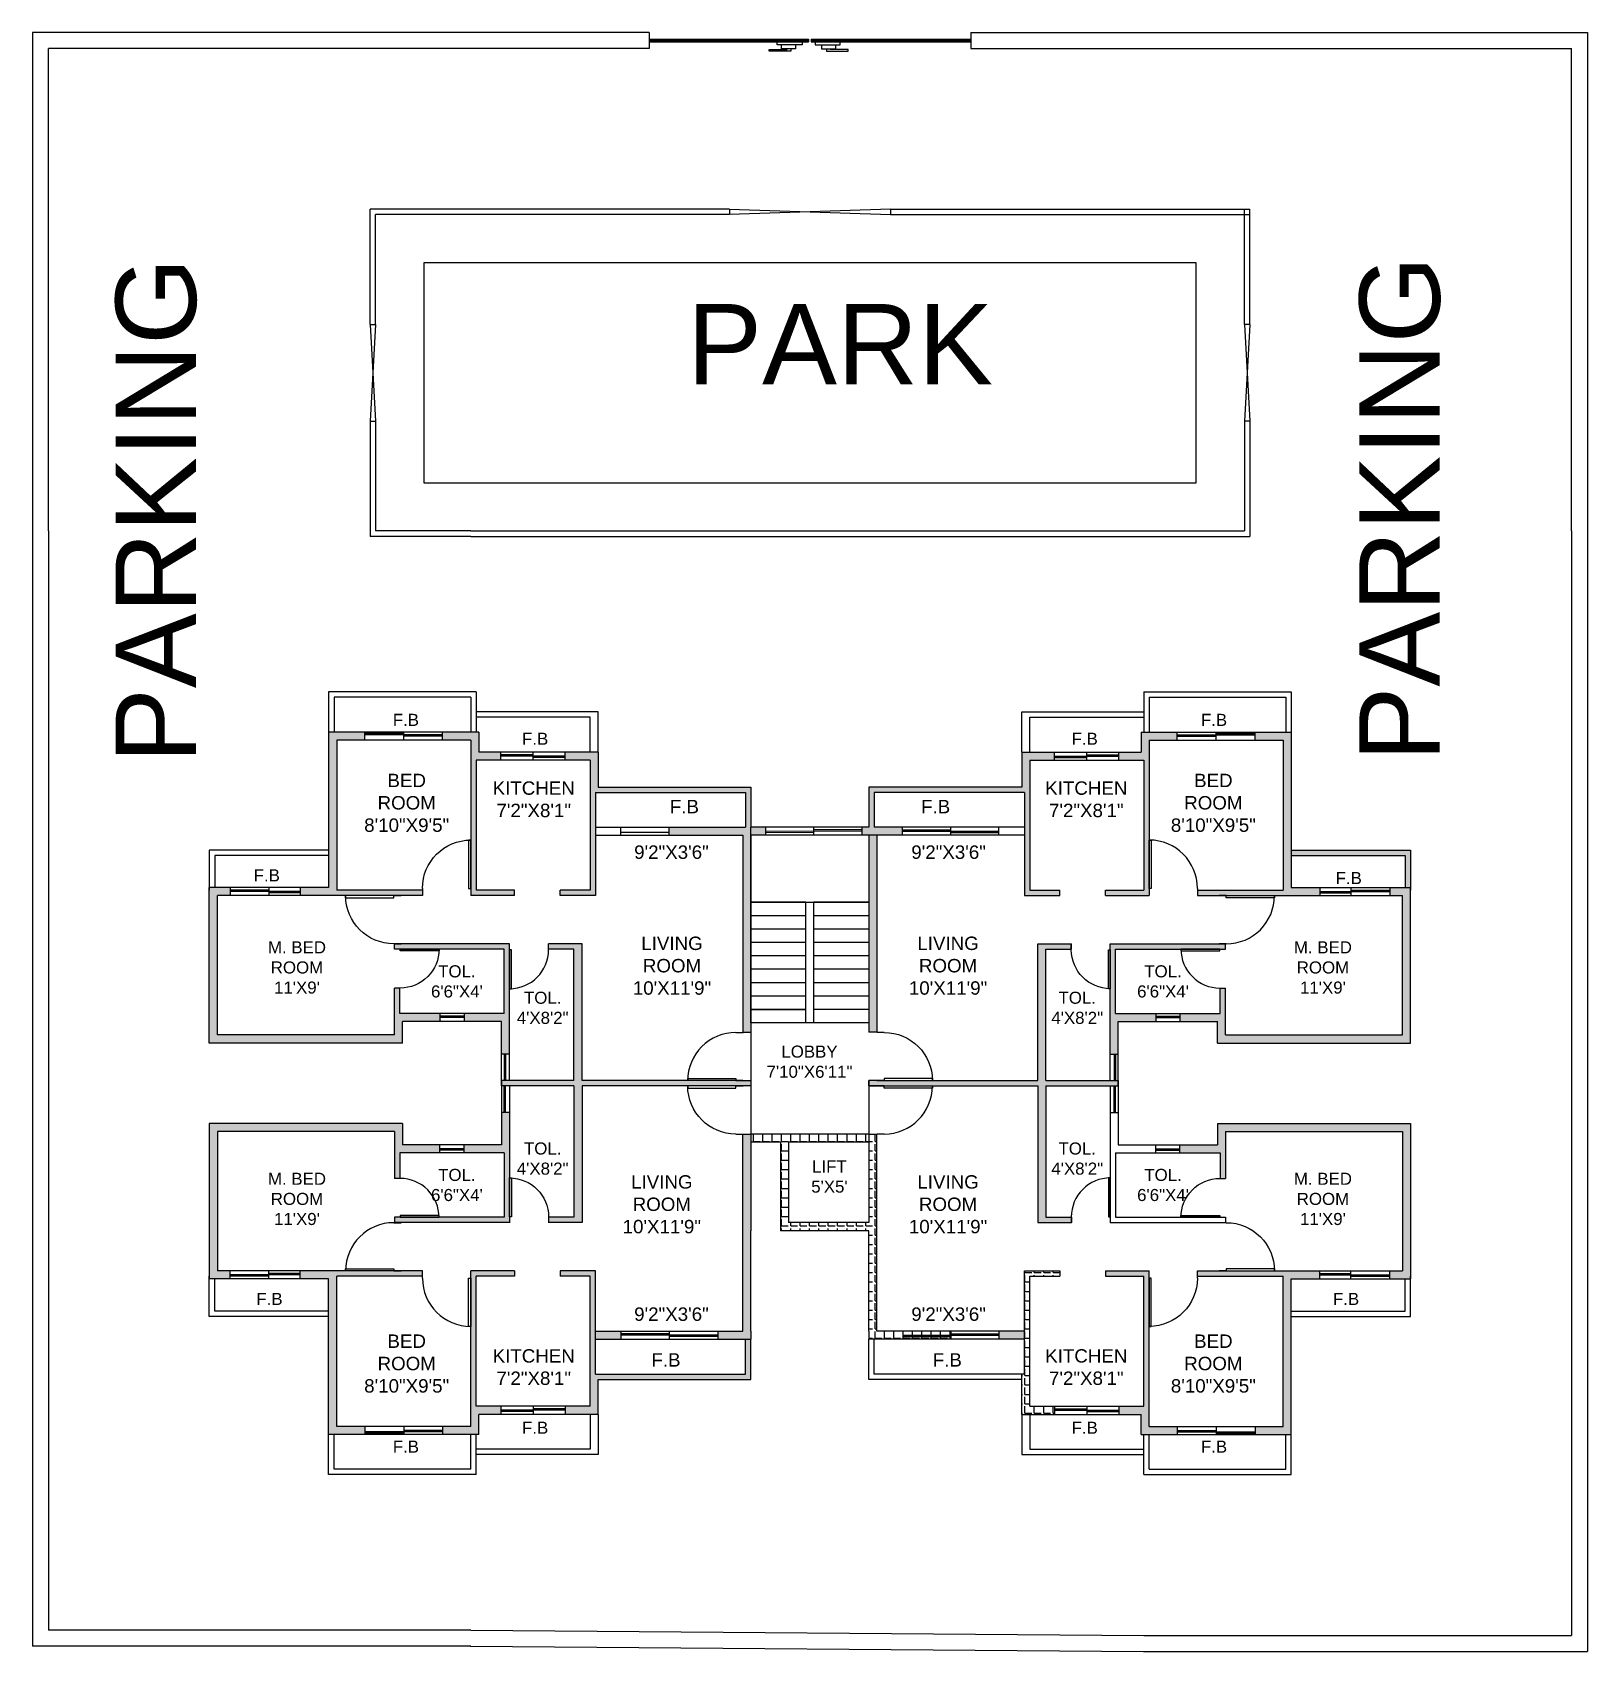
# Model space of a CAD drawing. Header units: feet. Extents: x 13020 to 14180, y 3482 to 4690.
import ezdxf

# ---------------------------------------------------------------- set-up
doc = ezdxf.new("R2010")
doc.units = ezdxf.units.FT
doc.styles.get("Standard").update_dxf_attribs({"font": 'arial.ttf'})
pattern_1 = [(0, (0, 0), (0, 6.985), [5.08, -1.905]), (90, (0, 0), (-6.985, 4e-16), [5.08, -1.905])]

# ---------------------------------------------------------------- blocks, each defined once
blk = doc.blocks.new('*U3')
for p, q in [((0, 0), (0, -6)), ((40, 0), (40, -6))]:
    blk.add_line(p, q)
blk.add_lwpolyline([(0, 0), (0, 40), (1.75, 40), (1.75, 0)], close=True)
blk.add_arc((0, 0), 40, 0, 90)
blk = doc.blocks.new('*U4')
for p, q in [((0, 0), (0, 6)), ((40, 0), (40, 6))]:
    blk.add_line(p, q)
blk.add_lwpolyline([(0, 0), (0, -40), (1.75, -40), (1.75, 0)], close=True)
blk.add_arc((0, 0), 40, 270, 0)
blk = doc.blocks.new('*U5')
for p, q in [((0, 0), (0, -6)), ((40, 0), (40, -6))]:
    blk.add_line(p, q)
blk.add_lwpolyline([(0, 0), (0, 40), (1.75, 40), (1.75, 0)], close=True)
blk.add_arc((0, 0), 40, 0, 90)

msp = doc.modelspace()

# ---------------------------------------------------------------- hatches: boundary and pattern name
h = msp.add_hatch()
h.set_pattern_fill('BRICK', color=256)
h.paths.add_polyline_path([(13167.6, 4052.2), (13152.1, 4052.2), (13152.1, 4050.2), (13152.1, 3936.2), (13296.1, 3936.2), (13296.1, 3952.2), (13324.1, 3952.2), (13324.1, 3958.2), (13294.1, 3958.2), (13294.1, 3977.2), (13290.1, 3977.2), (13290.1, 3942.2), (13158.1, 3942.2), (13158.1, 4046.2), (13167.6, 4046.2)])
h.paths.add_polyline_path([(13311.1, 4050.2), (13294.1, 4050.2), (13247.1, 4050.2), (13247.1, 4162.2), (13268.1, 4162.2), (13268.1, 4168.2), (13241.1, 4168.2), (13241.1, 4052.2), (13219.8, 4052.2), (13219.8, 4046.2), (13294.1, 4046.2), (13311.1, 4046.2)])
h.paths.add_polyline_path([(13351.1, 4147.2), (13369.6, 4147.2), (13369.6, 4153.2), (13353.1, 4153.2), (13353.1, 4168.2), (13326.1, 4168.2), (13326.1, 4162.2), (13347.1, 4162.2), (13347.1, 4050.2), (13347.1, 4046.2), (13379.8, 4046.2), (13379.8, 4050.2), (13372.1, 4050.2), (13351.1, 4050.2)])
h.paths.add_polyline_path([(13442.1, 4153.2), (13417.6, 4153.2), (13417.6, 4147.2), (13436.1, 4147.2), (13436.1, 4050.2), (13413.8, 4050.2), (13413.8, 4046.2), (13440.1, 4046.2), (13440.1, 4091.2), (13440.1, 4123.2), (13552.1, 4123.2), (13552.1, 4097.2), (13495.1, 4097.2), (13495.1, 4091.2), (13550.1, 4091.2), (13550.1, 3944.2), (13556.1, 3944.2), (13556.1, 4091.2), (13556.1, 4097.2), (13556.1, 4127.2), (13442.1, 4127.2)])
h.paths.add_polyline_path([(13556.1, 3908.2), (13550.1, 3908.2), (13430.1, 3908.2), (13430.1, 4010.2), (13405.1, 4010.2), (13405.1, 4006.2), (13424.1, 4006.2), (13424.1, 3908.2), (13370.1, 3908.2), (13370.1, 3904.2), (13424.1, 3904.2), (13424.1, 3806.2), (13405.1, 3806.2), (13405.1, 3802.2), (13430.1, 3802.2), (13430.1, 3904.2), (13556.1, 3904.2)])
h.paths.add_polyline_path([(13376.1, 4006.2), (13376.1, 4010.2), (13372.1, 4010.2), (13290.1, 4010.2), (13290.1, 4006.2), (13294.1, 4006.2), (13372.1, 4006.2), (13372.1, 3958.2), (13342.1, 3958.2), (13342.1, 3952.2), (13370.1, 3952.2), (13370.1, 3927.9), (13376.1, 3927.9)])
h.paths.add_polyline_path([(13376.1, 3884.5), (13370.1, 3884.5), (13370.1, 3860.2), (13342.1, 3860.2), (13342.1, 3854.2), (13372.1, 3854.2), (13372.1, 3806.2), (13294.1, 3806.2), (13290.1, 3806.2), (13290.1, 3802.2), (13372.1, 3802.2), (13376.1, 3802.2), (13376.1, 3806.5), (13376.1, 3835.6)])
h.paths.add_polyline_path([(13324.1, 3860.2), (13296.1, 3860.2), (13296.1, 3876.2), (13152.1, 3876.2), (13152.1, 3760.2), (13167.6, 3760.2), (13167.6, 3766.2), (13158.1, 3766.2), (13158.1, 3870.2), (13290.1, 3870.2), (13290.1, 3835.2), (13294.1, 3835.2), (13294.1, 3854.2), (13324.1, 3854.2)])
h.paths.add_polyline_path([(13311.1, 3766.2), (13294.1, 3766.2), (13219.8, 3766.2), (13219.8, 3760.2), (13241.1, 3760.2), (13241.1, 3650.2), (13241.1, 3644.2), (13268.1, 3644.2), (13268.1, 3650.2), (13247.1, 3650.2), (13247.1, 3762.2), (13294.1, 3762.2), (13311.1, 3762.2)])
h.paths.add_polyline_path([(13315.3, 3965), (13358.4, 3965), (13358.4, 3998.6), (13315.3, 3998.6)], flags=25)
h.paths.add_polyline_path([(13379.4, 3945.4), (13422.6, 3945.4), (13422.6, 3979), (13379.4, 3979)], flags=25)
h.paths.add_polyline_path([(13193.5, 3968), (13241.3, 3968), (13241.3, 4016.7), (13193.5, 4016.7)], flags=25)
h.paths.add_polyline_path([(13265.1, 4088), (13333.5, 4088), (13333.5, 4142.2), (13265.1, 4142.2)], flags=9)
h.paths.add_polyline_path([(13360.9, 4099), (13427.3, 4099), (13427.3, 4136.4), (13360.9, 4136.4)], flags=9)
h.paths.add_polyline_path([(13466.5, 4068.1), (13527.1, 4068.1), (13527.1, 4088.7), (13466.5, 4088.7)], flags=25)
h.paths.add_polyline_path([(13465, 3966.5), (13528.5, 3966.5), (13528.5, 4020.6), (13465, 4020.6)], flags=25)
h.paths.add_polyline_path([(13670.9, 3788.4), (13734.4, 3788.4), (13734.4, 3842.6), (13670.9, 3842.6)], flags=9)
h.paths.add_polyline_path([(13842, 3813.5), (13885.1, 3813.5), (13885.1, 3847), (13842, 3847)], flags=9)
h.paths.add_polyline_path([(13778.1, 3833.1), (13821.3, 3833.1), (13821.3, 3866.7), (13778.1, 3866.7)], flags=9)
h.paths.add_polyline_path([(13958.7, 3795.5), (14006.5, 3795.5), (14006.5, 3844.2), (13958.7, 3844.2)], flags=9)
h.paths.add_polyline_path([(13866.8, 3670), (13935.3, 3670), (13935.3, 3724.2), (13866.8, 3724.2)], flags=9)
h.paths.add_polyline_path([(13773.1, 3675.7), (13839.5, 3675.7), (13839.5, 3713), (13773.1, 3713)], flags=9)
h.paths.add_polyline_path([(13673.2, 3723.5), (13733.9, 3723.5), (13733.9, 3744.1), (13673.2, 3744.1)], flags=9)
h = msp.add_hatch()
h.set_pattern_fill('BRICK', color=256)
h.paths.add_polyline_path([(13440.1, 3766.2), (13413.8, 3766.2), (13413.8, 3762.2), (13436.1, 3762.2), (13436.1, 3665.2), (13417.6, 3665.2), (13417.6, 3659.2), (13442.1, 3659.2), (13442.1, 3685.2), (13556.1, 3685.2), (13556.1, 3715.2), (13552.1, 3715.2), (13552.1, 3689.2), (13440.1, 3689.2), (13440.1, 3762.2)])
h.paths.add_polyline_path([(13556.1, 3721.2), (13556.1, 3796.2), (13556.1, 3862.2), (13556.1, 3868.2), (13550.1, 3868.2), (13550.1, 3721.2), (13531.4, 3721.2), (13531.4, 3715.2), (13552.1, 3715.2), (13556.1, 3715.2)])
h.paths.add_polyline_path([(13459.1, 3721.2), (13440.1, 3721.2), (13440.1, 3715.2), (13459.1, 3715.2)], flags=17)
h.paths.add_polyline_path([(13379.8, 3766.2), (13347.1, 3766.2), (13347.1, 3762.2), (13347.1, 3650.2), (13326.1, 3650.2), (13326.1, 3644.2), (13353.1, 3644.2), (13353.1, 3659.2), (13369.6, 3659.2), (13369.6, 3665.2), (13351.1, 3665.2), (13351.1, 3762.2), (13372.1, 3762.2), (13379.8, 3762.2)])
h.paths.add_polyline_path([(13567.1, 4097.2), (13556.1, 4097.2), (13556.1, 4091.2), (13567.1, 4091.2)])
h.paths.add_polyline_path([(13669.1, 4097.2), (13648.1, 4097.2), (13648.1, 4123.2), (13760.1, 4123.2), (13760.1, 4050.2), (13760.1, 4046.2), (13786.5, 4046.2), (13786.5, 4050.2), (13764.1, 4050.2), (13764.1, 4147.2), (13782.6, 4147.2), (13782.6, 4153.2), (13758.1, 4153.2), (13758.1, 4127.2), (13644.1, 4127.2), (13644.1, 4097.2), (13639.1, 4097.2), (13639.1, 4091.2), (13650.1, 4091.2), (13669.1, 4091.2)])
h.paths.add_polyline_path([(13830.1, 3908.2), (13776.1, 3908.2), (13776.1, 4006.2), (13795.1, 4006.2), (13795.1, 4010.2), (13770.1, 4010.2), (13770.1, 3908.2), (13650.1, 3908.2), (13644.1, 3908.2), (13644.1, 3904.2), (13770.1, 3904.2), (13770.1, 3802.2), (13795.1, 3802.2), (13795.1, 3806.2), (13776.1, 3806.2), (13776.1, 3904.2), (13830.1, 3904.2)])
h.paths.add_polyline_path([(13830.1, 3952.2), (13858.1, 3952.2), (13858.1, 3958.2), (13828.1, 3958.2), (13828.1, 4006.2), (13906.1, 4006.2), (13910.1, 4006.2), (13910.1, 4010.2), (13828.1, 4010.2), (13824.1, 4010.2), (13824.1, 4005.8), (13824.1, 3976.8), (13824.1, 3927.9), (13830.1, 3927.9)])
h.paths.add_polyline_path([(13910.1, 3977.2), (13906.1, 3977.2), (13906.1, 3958.2), (13876.1, 3958.2), (13876.1, 3952.2), (13904.1, 3952.2), (13904.1, 3936.2), (14048.1, 3936.2), (14048.1, 4052.2), (14032.6, 4052.2), (14032.6, 4046.2), (14042.1, 4046.2), (14042.1, 3942.2), (13910.1, 3942.2)])
h.paths.add_polyline_path([(13853.1, 4050.2), (13853.1, 4162.2), (13874.1, 4162.2), (13874.1, 4168.2), (13847.1, 4168.2), (13847.1, 4153.2), (13830.6, 4153.2), (13830.6, 4147.2), (13849.1, 4147.2), (13849.1, 4050.2), (13828.1, 4050.2), (13820.5, 4050.2), (13820.5, 4046.2), (13853.1, 4046.2)])
h = msp.add_hatch()
h.set_pattern_fill('ANGLE', color=256)
h.set_pattern_definition(pattern_1)
h.paths.add_polyline_path([(14048.1, 4080.2), (13959.1, 4080.2), (13959.1, 4076.2), (14044.1, 4076.2), (14044.1, 4052.2), (14048.1, 4052.2)])
h.paths.add_polyline_path([(13959.1, 4162.2), (13959.1, 4168.2), (13932.1, 4168.2), (13932.1, 4162.2), (13953.1, 4162.2), (13953.1, 4050.2), (13906.1, 4050.2), (13889.1, 4050.2), (13889.1, 4046.2), (13906.1, 4046.2), (13980.5, 4046.2), (13980.5, 4052.2), (13959.1, 4052.2)])
h.paths.add_polyline_path([(13650.1, 4091.2), (13644.1, 4091.2), (13644.1, 3944.2), (13650.1, 3944.2)])
h.paths.add_polyline_path([(14048.1, 3876.2), (13904.1, 3876.2), (13904.1, 3860.2), (13876.1, 3860.2), (13876.1, 3854.2), (13906.1, 3854.2), (13906.1, 3835.2), (13910.1, 3835.2), (13910.1, 3870.2), (14042.1, 3870.2), (14042.1, 3766.2), (14032.6, 3766.2), (14032.6, 3760.2), (14048.1, 3760.2), (14048.1, 3762.2)])
h.paths.add_polyline_path([(13980.5, 3766.2), (13906.1, 3766.2), (13889.1, 3766.2), (13889.1, 3762.2), (13906.1, 3762.2), (13953.1, 3762.2), (13953.1, 3650.2), (13932.1, 3650.2), (13932.1, 3644.2), (13959.1, 3644.2), (13959.1, 3760.2), (13980.5, 3760.2)])
h.paths.add_polyline_path([(13853.1, 3762.2), (13853.1, 3766.2), (13820.5, 3766.2), (13820.5, 3762.2), (13828.1, 3762.2), (13849.1, 3762.2), (13849.1, 3665.2), (13830.6, 3665.2), (13830.6, 3659.2), (13847.1, 3659.2), (13847.1, 3644.2), (13874.1, 3644.2), (13874.1, 3650.2), (13853.1, 3650.2)])
h.paths.add_polyline_path([(13760.1, 3721.2), (13741.1, 3721.2), (13741.1, 3715.2), (13760.1, 3715.2)])
h.paths.add_polyline_path([(13670.9, 3788.4), (13734.4, 3788.4), (13734.4, 3842.6), (13670.9, 3842.6)], flags=9)
h.paths.add_polyline_path([(13842, 3813.5), (13885.1, 3813.5), (13885.1, 3847), (13842, 3847)], flags=9)
h.paths.add_polyline_path([(13778.1, 3833.1), (13821.3, 3833.1), (13821.3, 3866.7), (13778.1, 3866.7)], flags=9)
h.paths.add_polyline_path([(13958.7, 3795.5), (14006.5, 3795.5), (14006.5, 3844.2), (13958.7, 3844.2)], flags=25)
h.paths.add_polyline_path([(13866.8, 3670), (13935.3, 3670), (13935.3, 3724.2), (13866.8, 3724.2)], flags=9)
h.paths.add_polyline_path([(13773.1, 3675.7), (13839.5, 3675.7), (13839.5, 3713), (13773.1, 3713)], flags=9)
h.paths.add_polyline_path([(13673.2, 3723.5), (13733.9, 3723.5), (13733.9, 3744.1), (13673.2, 3744.1)], flags=9)
h = msp.add_hatch()
h.set_pattern_fill('ANGLE', color=256)
h.set_pattern_definition(pattern_1)
h.paths.add_polyline_path([(13644.1, 3868.2), (13556.1, 3868.2), (13556.1, 3862.2), (13578.1, 3862.2), (13578.1, 3796.2), (13644.1, 3796.2), (13644.1, 3721.2), (13644.1, 3715.2), (13648.1, 3715.2), (13705.1, 3715.2), (13705.1, 3721.2), (13650.1, 3721.2), (13650.1, 3868.2), (13644.1, 3868.2), (13644.1, 3862.2), (13644.1, 3802.2), (13584.1, 3802.2), (13584.1, 3862.2), (13644.1, 3862.2)])
h.paths.add_polyline_path([(13786.5, 3766.2), (13760.1, 3766.2), (13760.1, 3721.2), (13760.1, 3689.2), (13758.1, 3689.2), (13758.1, 3685.2), (13758.1, 3659.2), (13782.6, 3659.2), (13782.6, 3665.2), (13764.1, 3665.2), (13764.1, 3762.2), (13786.5, 3762.2)])

# ---------------------------------------------------------------- linework, layer by layer
for p, q in [((13020.1, 4690.2), (13020.1, 3486.2)), ((13480.1, 4690.2), (13020.1, 4690.2)), ((13480.1, 4690.2), (13480.1, 4678.2)), ((13720.1, 4690.2), (14180.1, 4690.2)), ((13720.1, 4690.2), (13720.1, 4678.2)), ((14180.1, 4690.2), (14180.1, 3482.2)), ((13032.1, 4318.2), (13032.1, 4678.2)), ((13480.1, 4678.2), (13032.1, 4678.2)), ((13480.1, 4685.2), (13599.1, 4685.2)), ((13480.1, 4684.2), (13599.1, 4684.2)), ((13480.1, 4683.2), (13599.1, 4683.2)), ((13569.7, 4676.2), (13569.7, 4677.4)), ((13569.7, 4677.4), (13583.1, 4677.4)), ((13585.9, 4676.2), (13569.7, 4676.2)), ((13575.7, 4681), (13575.7, 4683.2)), ((13594.4, 4681), (13575.7, 4681)), ((13578.9, 4678), (13578.9, 4681)), ((13589.4, 4678), (13578.9, 4678)), ((13583.1, 4677.4), (13583.1, 4678)), ((13585.9, 4678), (13585.9, 4676.2)), ((13589.4, 4681), (13589.4, 4678)), ((13594.4, 4683.2), (13594.4, 4681)), ((13599.1, 4685.2), (13599.1, 4683.2)), ((13601.1, 4685.2), (13601.1, 4683.2)), ((13601.1, 4685.2), (13720.1, 4685.2)), ((13601.1, 4684.2), (13720.1, 4684.2)), ((13601.1, 4683.2), (13720.1, 4683.2)), ((13603.9, 4683.2), (13603.9, 4681)), ((13603.9, 4681), (13622.6, 4681)), ((13608.8, 4681), (13608.8, 4678)), ((13608.8, 4678), (13619.4, 4678)), ((13612.4, 4678), (13612.4, 4676.2)), ((13612.4, 4676.2), (13628.6, 4676.2)), ((13615.2, 4677.4), (13615.2, 4678)), ((13628.6, 4677.4), (13615.2, 4677.4)), ((13619.4, 4678), (13619.4, 4681)), ((13622.6, 4681), (13622.6, 4683.2)), ((13628.6, 4676.2), (13628.6, 4677.4)), ((13720.1, 4678.2), (14168.1, 4678.2)), ((14168.1, 4318.2), (14168.1, 4678.2)), ((13272.1, 4472.2), (13272.1, 4558.2)), ((13540.1, 4558.2), (13272.1, 4558.2)), ((13276.1, 4472.2), (13276.1, 4554.2)), ((13540.1, 4554.2), (13276.1, 4554.2)), ((13529.8, 4554.2), (13529.8, 4554.2)), ((13540.1, 4558.2), (13540.1, 4554.2)), ((13540.1, 4558.2), (13660.1, 4554.2)), ((13660.1, 4558.2), (13540.1, 4554.2)), ((13660.1, 4558.2), (13928.1, 4558.2)), ((13660.1, 4558.2), (13660.1, 4554.2)), ((13660.1, 4554.2), (13928.1, 4554.2)), ((13924.1, 4472.2), (13924.1, 4558.2)), ((13928.1, 4472.2), (13928.1, 4558.2)), ((13888.1, 4518.2), (13312.1, 4518.2)), ((13312.1, 4518.2), (13312.1, 4354.2)), ((13888.1, 4354.2), (13888.1, 4518.2)), ((13272.1, 4472.2), (13276.1, 4472.2)), ((13272.1, 4472.2), (13276.1, 4400.2)), ((13276.1, 4472.2), (13272.1, 4400.2)), ((13928.1, 4472.2), (13924.1, 4472.2)), ((13924.1, 4472.2), (13928.1, 4400.2)), ((13928.1, 4472.2), (13924.1, 4400.2)), ((13272.1, 4400.2), (13276.1, 4400.2)), ((13272.1, 4400.2), (13272.1, 4314.2)), ((13276.1, 4400.2), (13276.1, 4318.2)), ((13928.1, 4400.2), (13924.1, 4400.2)), ((13924.1, 4400.2), (13924.1, 4318.2)), ((13928.1, 4400.2), (13928.1, 4314.2)), ((13312.1, 4354.2), (13888.1, 4354.2)), ((13032.1, 4318.2), (13032.1, 3498.2)), ((13347.1, 4314.2), (13272.1, 4314.2)), ((13347.1, 4318.2), (13276.1, 4318.2)), ((13347.1, 4318.2), (13853.1, 4318.2)), ((13347.1, 4314.2), (13853.1, 4314.2)), ((13853.1, 4318.2), (13924.1, 4318.2)), ((13853.1, 4314.2), (13928.1, 4314.2)), ((14168.1, 4318.2), (14168.1, 3494.2)), ((13351.1, 4198.2), (13241.1, 4198.2)), ((13241.1, 4198.2), (13241.1, 4168.2)), ((13347.1, 4194.2), (13245.1, 4194.2)), ((13245.1, 4194.2), (13245.1, 4168.2)), ((13347.1, 4194.2), (13347.1, 4168.2)), ((13351.1, 4198.2), (13351.1, 4168.2)), ((13849.1, 4198.2), (13959.1, 4198.2)), ((13849.1, 4198.2), (13849.1, 4168.2)), ((13853.1, 4194.2), (13955.1, 4194.2)), ((13853.1, 4194.2), (13853.1, 4168.2)), ((13955.1, 4194.2), (13955.1, 4168.2)), ((13959.1, 4198.2), (13959.1, 4168.2)), ((13442.1, 4183.2), (13351.1, 4183.2)), ((13442.1, 4153.2), (13442.1, 4183.2)), ((13758.1, 4183.2), (13849.1, 4183.2)), ((13758.1, 4153.2), (13758.1, 4183.2)), ((13241.1, 4168.2), (13241.1, 4052.2)), ((13353.1, 4168.2), (13241.1, 4168.2)), ((13436.1, 4179.2), (13351.1, 4179.2)), ((13353.1, 4168.2), (13353.1, 4153.2)), ((13436.1, 4153.2), (13436.1, 4179.2)), ((13764.1, 4179.2), (13849.1, 4179.2)), ((13764.1, 4153.2), (13764.1, 4179.2)), ((13847.1, 4168.2), (13959.1, 4168.2)), ((13847.1, 4168.2), (13847.1, 4153.2)), ((13959.1, 4168.2), (13959.1, 4052.2)), ((13241.1, 4162.2), (13241.1, 4052.2)), ((13247.1, 4162.2), (13247.1, 4050.2)), ((13347.1, 4162.2), (13247.1, 4162.2)), ((13326.1, 4166.2), (13268.1, 4166.2)), ((13347.1, 4162.2), (13347.1, 4050.2)), ((13853.1, 4162.2), (13853.1, 4050.2)), ((13853.1, 4162.2), (13953.1, 4162.2)), ((13874.1, 4166.2), (13932.1, 4166.2)), ((13953.1, 4162.2), (13953.1, 4050.2)), ((13959.1, 4162.2), (13959.1, 4052.2)), ((13351.1, 4147.2), (13351.1, 4050.2)), ((13436.1, 4147.2), (13351.1, 4147.2)), ((13442.1, 4153.2), (13353.1, 4153.2)), ((13436.1, 4147.2), (13436.1, 4050.2)), ((13442.1, 4153.2), (13442.1, 4127.2)), ((13758.1, 4153.2), (13847.1, 4153.2)), ((13758.1, 4153.2), (13758.1, 4127.2)), ((13764.1, 4147.2), (13764.1, 4050.2)), ((13764.1, 4147.2), (13849.1, 4147.2)), ((13849.1, 4147.2), (13849.1, 4050.2)), ((13440.1, 4123.2), (13440.1, 4050.2)), ((13440.1, 4123.2), (13552.1, 4123.2)), ((13442.1, 4127.2), (13556.1, 4127.2)), ((13552.1, 4123.2), (13552.1, 4097.2)), ((13556.1, 4127.2), (13556.1, 4097.2)), ((13758.1, 4127.2), (13644.1, 4127.2)), ((13644.1, 4127.2), (13644.1, 4097.2)), ((13760.1, 4123.2), (13648.1, 4123.2)), ((13648.1, 4123.2), (13648.1, 4097.2)), ((13760.1, 4123.2), (13760.1, 4050.2)), ((13440.1, 4097.2), (13552.1, 4097.2)), ((13556.1, 3951.2), (13556.1, 4097.2)), ((13644.1, 4097.2), (13556.1, 4097.2)), ((13567.1, 4091.2), (13567.1, 4097.2)), ((13603.1, 4091.2), (13603.1, 4097.2)), ((13603.1, 4095.4), (13639.1, 4095.6)), ((13639.1, 4091.2), (13639.1, 4097.2)), ((13760.1, 4097.2), (13648.1, 4097.2)), ((13440.1, 4091.2), (13440.1, 4046.2)), ((13440.1, 4091.2), (13550.1, 4091.2)), ((13550.1, 4091.2), (13550.1, 3944.2)), ((13650.1, 4091.2), (13556.1, 4091.2)), ((13556.1, 4091.2), (13556.1, 3944.2)), ((13567.1, 4094.2), (13639.1, 4094.6)), ((13567.1, 4093.2), (13603.1, 4093.4)), ((13639.1, 4093.6), (13639.1, 4093.6)), ((13644.1, 4091.2), (13644.1, 3944.2)), ((13650.1, 4091.2), (13650.1, 3944.2)), ((13760.1, 4091.2), (13650.1, 4091.2)), ((13760.1, 4091.2), (13760.1, 4046.2)), ((13241.1, 4080.2), (13152.1, 4080.2)), ((13152.1, 4080.2), (13152.1, 4050.2)), ((13241.1, 4076.2), (13156.1, 4076.2)), ((13156.1, 4076.2), (13156.1, 4052.2)), ((13959.1, 4080.2), (14048.1, 4080.2)), ((13959.1, 4076.2), (14044.1, 4076.2)), ((14044.1, 4076.2), (14044.1, 4052.2)), ((14048.1, 4080.2), (14048.1, 4050.2)), ((13152.1, 3936.2), (13152.1, 4052.2)), ((13241.1, 4052.2), (13152.1, 4052.2)), ((13196.6, 4050.2), (13167.6, 4050.2)), ((13294.1, 4050.2), (13247.1, 4050.2)), ((13311.1, 4050.2), (13294.1, 4050.2)), ((13311.1, 4050.2), (13311.1, 4046.2)), ((13347.1, 4050.2), (13347.1, 4046.2)), ((13372.1, 4050.2), (13351.1, 4050.2)), ((13379.8, 4050.2), (13372.1, 4050.2)), ((13379.8, 4046.2), (13379.8, 4050.2)), ((13436.1, 4050.2), (13413.8, 4050.2)), ((13413.8, 4046.2), (13413.8, 4050.2)), ((13764.1, 4050.2), (13786.5, 4050.2)), ((13786.5, 4046.2), (13786.5, 4050.2)), ((13820.5, 4046.2), (13820.5, 4050.2)), ((13820.5, 4050.2), (13828.1, 4050.2)), ((13828.1, 4050.2), (13849.1, 4050.2)), ((13853.1, 4050.2), (13853.1, 4046.2)), ((13889.1, 4050.2), (13889.1, 4046.2)), ((13889.1, 4050.2), (13906.1, 4050.2)), ((13906.1, 4050.2), (13953.1, 4050.2)), ((13959.1, 4052.2), (14048.1, 4052.2)), ((14003.6, 4050.2), (14032.6, 4050.2)), ((14048.1, 3936.2), (14048.1, 4052.2)), ((13158.1, 3942.2), (13158.1, 4046.2)), ((13294.1, 4046.2), (13158.1, 4046.2)), ((13311.1, 4046.2), (13294.1, 4046.2)), ((13372.1, 4046.2), (13347.1, 4046.2)), ((13379.8, 4046.2), (13372.1, 4046.2)), ((13440.1, 4046.2), (13413.8, 4046.2)), ((13597.1, 4041.2), (13556.1, 4041.2)), ((13556.1, 4041.2), (13644.1, 4041.2)), ((13597.1, 3951.2), (13597.1, 4041.2)), ((13603.1, 3951.2), (13603.1, 4041.2)), ((13644.1, 4041.2), (13603.1, 4041.2)), ((13760.1, 4046.2), (13786.5, 4046.2)), ((13820.5, 4046.2), (13828.1, 4046.2)), ((13828.1, 4046.2), (13853.1, 4046.2)), ((13889.1, 4046.2), (13906.1, 4046.2)), ((13906.1, 4046.2), (14042.1, 4046.2)), ((14042.1, 3942.2), (14042.1, 4046.2)), ((13597.1, 4031.2), (13556.1, 4031.2)), ((13644.1, 4031.2), (13603.1, 4031.2)), ((13597.1, 4021.2), (13556.1, 4021.2)), ((13597.1, 4011.2), (13556.1, 4011.2)), ((13644.1, 4021.2), (13603.1, 4021.2)), ((13644.1, 4011.2), (13603.1, 4011.2)), ((13290.1, 4006.2), (13290.1, 4010.2)), ((13372.1, 4010.2), (13290.1, 4010.2)), ((13294.1, 4006.2), (13290.1, 4006.2)), ((13372.1, 4006.2), (13294.1, 4006.2)), ((13376.1, 4010.2), (13372.1, 4010.2)), ((13372.1, 3958.2), (13372.1, 4006.2)), ((13376.1, 4006.2), (13376.1, 4010.2)), ((13376.1, 3908.2), (13376.1, 4006.2)), ((13430.1, 4010.2), (13405.1, 4010.2)), ((13405.1, 4006.2), (13405.1, 4010.2)), ((13424.1, 4006.2), (13405.1, 4006.2)), ((13424.1, 3908.2), (13424.1, 4006.2)), ((13430.1, 3908.2), (13430.1, 4010.2)), ((13597.1, 4001.2), (13556.1, 4001.2)), ((13644.1, 4001.2), (13603.1, 4001.2)), ((13770.1, 3908.2), (13770.1, 4010.2)), ((13770.1, 4010.2), (13795.1, 4010.2)), ((13776.1, 3908.2), (13776.1, 4006.2)), ((13776.1, 4006.2), (13795.1, 4006.2)), ((13795.1, 4006.2), (13795.1, 4010.2)), ((13824.1, 4006.2), (13824.1, 4010.2)), ((13824.1, 4010.2), (13828.1, 4010.2)), ((13824.1, 3908.2), (13824.1, 4006.2)), ((13828.1, 4010.2), (13910.1, 4010.2)), ((13828.1, 4006.2), (13906.1, 4006.2)), ((13828.1, 3958.2), (13828.1, 4006.2)), ((13906.1, 4006.2), (13910.1, 4006.2)), ((13910.1, 4006.2), (13910.1, 4010.2)), ((13597.1, 3991.2), (13556.1, 3991.2)), ((13644.1, 3991.2), (13603.1, 3991.2)), ((13290.1, 3942.2), (13290.1, 3977.2)), ((13294.1, 3977.2), (13290.1, 3977.2)), ((13294.1, 3958.2), (13294.1, 3977.2)), ((13597.1, 3981.2), (13556.1, 3981.2)), ((13644.1, 3981.2), (13603.1, 3981.2)), ((13906.1, 3977.2), (13910.1, 3977.2)), ((13906.1, 3958.2), (13906.1, 3977.2)), ((13910.1, 3942.2), (13910.1, 3977.2)), ((13597.1, 3971.2), (13556.1, 3971.2)), ((13644.1, 3971.2), (13603.1, 3971.2)), ((13372.1, 3958.2), (13294.1, 3958.2)), ((13296.1, 3936.2), (13296.1, 3952.2)), ((13370.1, 3952.2), (13296.1, 3952.2)), ((13370.1, 3904.2), (13370.1, 3952.2)), ((13597.1, 3961.2), (13556.1, 3961.2)), ((13556.1, 3961.2), (13597.1, 3961.2)), ((13556.1, 3951.2), (13556.1, 3862.2)), ((13644.1, 3951.2), (13556.1, 3951.2)), ((13644.1, 3961.2), (13603.1, 3961.2)), ((13828.1, 3958.2), (13906.1, 3958.2)), ((13830.1, 3904.2), (13830.1, 3952.2)), ((13830.1, 3952.2), (13904.1, 3952.2)), ((13904.1, 3936.2), (13904.1, 3952.2)), ((13290.1, 3942.2), (13158.1, 3942.2)), ((13550.1, 3944.2), (13556.1, 3944.2)), ((13650.1, 3944.2), (13644.1, 3944.2)), ((13650.1, 3944.2), (13650.1, 3944.1)), ((13910.1, 3942.2), (14042.1, 3942.2)), ((13296.1, 3936.2), (13152.1, 3936.2)), ((13904.1, 3936.2), (14048.1, 3936.2)), ((13424.1, 3908.2), (13370.1, 3908.2)), ((13370.1, 3908.2), (13370.1, 3860.2)), ((13424.1, 3904.2), (13370.1, 3904.2)), ((13424.1, 3904.2), (13370.1, 3904.2)), ((13376.1, 3904.2), (13376.1, 3806.2)), ((13424.1, 3904.2), (13424.1, 3806.2)), ((13550.1, 3908.2), (13430.1, 3908.2)), ((13556.1, 3904.2), (13430.1, 3904.2)), ((13430.1, 3904.2), (13430.1, 3802.2)), ((13550.1, 3908.2), (13556.1, 3908.2)), ((13556.1, 3904.2), (13556.1, 3862.2)), ((13650.1, 3908.2), (13644.1, 3908.2)), ((13644.1, 3908.2), (13644.1, 3904.2)), ((13644.1, 3904.2), (13644.1, 3908.2)), ((13644.1, 3904.2), (13770.1, 3904.2)), ((13644.1, 3904.2), (13644.1, 3862.2)), ((13650.1, 3904.2), (13644.1, 3904.2)), ((13650.1, 3908.2), (13770.1, 3908.2)), ((13770.1, 3904.2), (13770.1, 3802.2)), ((13776.1, 3908.2), (13830.1, 3908.2)), ((13776.1, 3904.2), (13776.1, 3806.2)), ((13776.1, 3904.2), (13830.1, 3904.2)), ((13776.1, 3904.2), (13830.1, 3904.2)), ((13824.1, 3904.2), (13824.1, 3806.2)), ((13830.1, 3908.2), (13830.1, 3860.2)), ((13152.1, 3876.2), (13152.1, 3760.2)), ((13296.1, 3876.2), (13152.1, 3876.2)), ((13158.1, 3870.2), (13158.1, 3766.2)), ((13290.1, 3870.2), (13158.1, 3870.2)), ((13290.1, 3870.2), (13290.1, 3835.2)), ((13296.1, 3876.2), (13296.1, 3860.2)), ((13550.1, 3721.2), (13550.1, 3868.2)), ((13550.1, 3868.2), (13556.1, 3868.2)), ((13644.1, 3868.2), (13556.1, 3868.2)), ((13644.1, 3868.2), (13650.1, 3868.2)), ((13650.1, 3721.2), (13650.1, 3868.2)), ((13904.1, 3876.2), (13904.1, 3860.2)), ((13904.1, 3876.2), (14048.1, 3876.2)), ((13910.1, 3870.2), (13910.1, 3835.2)), ((13910.1, 3870.2), (14042.1, 3870.2)), ((14042.1, 3870.2), (14042.1, 3766.2)), ((14048.1, 3876.2), (14048.1, 3760.2)), ((13294.1, 3854.2), (13294.1, 3835.2)), ((13372.1, 3854.2), (13294.1, 3854.2)), ((13370.1, 3860.2), (13296.1, 3860.2)), ((13372.1, 3854.2), (13372.1, 3806.2)), ((13578.1, 3862.2), (13556.1, 3862.2)), ((13556.1, 3862.2), (13556.1, 3796.2)), ((13578.1, 3862.2), (13578.1, 3796.2)), ((13644.1, 3862.2), (13584.1, 3862.2)), ((13584.1, 3862.2), (13584.1, 3802.2)), ((13644.1, 3862.2), (13644.1, 3802.2)), ((13828.1, 3854.2), (13828.1, 3806.2)), ((13828.1, 3854.2), (13906.1, 3854.2)), ((13830.1, 3860.2), (13904.1, 3860.2)), ((13906.1, 3854.2), (13906.1, 3835.2)), ((13294.1, 3835.2), (13290.1, 3835.2)), ((13906.1, 3835.2), (13910.1, 3835.2)), ((13290.1, 3806.2), (13290.1, 3802.2)), ((13294.1, 3806.2), (13290.1, 3806.2)), ((13372.1, 3806.2), (13294.1, 3806.2)), ((13376.1, 3806.2), (13376.1, 3802.2)), ((13424.1, 3806.2), (13405.1, 3806.2)), ((13405.1, 3806.2), (13405.1, 3802.2)), ((13776.1, 3806.2), (13795.1, 3806.2)), ((13795.1, 3806.2), (13795.1, 3802.2)), ((13824.1, 3806.2), (13824.1, 3802.2)), ((13828.1, 3806.2), (13906.1, 3806.2)), ((13906.1, 3806.2), (13910.1, 3806.2)), ((13910.1, 3806.2), (13910.1, 3802.2)), ((13372.1, 3802.2), (13290.1, 3802.2)), ((13376.1, 3802.2), (13372.1, 3802.2)), ((13430.1, 3802.2), (13405.1, 3802.2)), ((13556.1, 3721.2), (13556.1, 3796.2)), ((13644.1, 3796.2), (13578.1, 3796.2)), ((13644.1, 3802.2), (13584.1, 3802.2)), ((13644.1, 3721.2), (13644.1, 3796.2)), ((13770.1, 3802.2), (13795.1, 3802.2)), ((13824.1, 3802.2), (13828.1, 3802.2)), ((13828.1, 3802.2), (13910.1, 3802.2)), ((13152.1, 3732.2), (13152.1, 3762.2)), ((13241.1, 3760.2), (13152.1, 3760.2)), ((13156.1, 3736.2), (13156.1, 3760.2)), ((13294.1, 3766.2), (13158.1, 3766.2)), ((13196.6, 3762.2), (13167.6, 3762.2)), ((13241.1, 3644.2), (13241.1, 3760.2)), ((13241.1, 3650.2), (13241.1, 3760.2)), ((13247.1, 3650.2), (13247.1, 3762.2)), ((13294.1, 3762.2), (13247.1, 3762.2)), ((13311.1, 3766.2), (13294.1, 3766.2)), ((13311.1, 3762.2), (13294.1, 3762.2)), ((13311.1, 3762.2), (13311.1, 3766.2)), ((13372.1, 3766.2), (13347.1, 3766.2)), ((13347.1, 3762.2), (13347.1, 3766.2)), ((13347.1, 3650.2), (13347.1, 3762.2)), ((13351.1, 3665.2), (13351.1, 3762.2)), ((13372.1, 3762.2), (13351.1, 3762.2)), ((13379.8, 3766.2), (13372.1, 3766.2)), ((13379.8, 3762.2), (13372.1, 3762.2)), ((13379.8, 3766.2), (13379.8, 3762.2)), ((13440.1, 3766.2), (13413.8, 3766.2)), ((13413.8, 3766.2), (13413.8, 3762.2)), ((13436.1, 3762.2), (13413.8, 3762.2)), ((13436.1, 3665.2), (13436.1, 3762.2)), ((13440.1, 3721.2), (13440.1, 3766.2)), ((13440.1, 3689.2), (13440.1, 3762.2)), ((13760.1, 3721.2), (13760.1, 3766.2)), ((13760.1, 3766.2), (13786.5, 3766.2)), ((13760.1, 3689.2), (13760.1, 3762.2)), ((13764.1, 3665.2), (13764.1, 3762.2)), ((13764.1, 3762.2), (13786.5, 3762.2)), ((13786.5, 3766.2), (13786.5, 3762.2)), ((13820.5, 3766.2), (13828.1, 3766.2)), ((13820.5, 3766.2), (13820.5, 3762.2)), ((13820.5, 3762.2), (13828.1, 3762.2)), ((13828.1, 3766.2), (13853.1, 3766.2)), ((13828.1, 3762.2), (13849.1, 3762.2)), ((13849.1, 3665.2), (13849.1, 3762.2)), ((13853.1, 3762.2), (13853.1, 3766.2)), ((13853.1, 3650.2), (13853.1, 3762.2)), ((13889.1, 3766.2), (13906.1, 3766.2)), ((13889.1, 3762.2), (13889.1, 3766.2)), ((13889.1, 3762.2), (13906.1, 3762.2)), ((13906.1, 3766.2), (14042.1, 3766.2)), ((13906.1, 3762.2), (13953.1, 3762.2)), ((13953.1, 3650.2), (13953.1, 3762.2)), ((13959.1, 3644.2), (13959.1, 3760.2)), ((13959.1, 3650.2), (13959.1, 3760.2)), ((13959.1, 3760.2), (14048.1, 3760.2)), ((14003.6, 3762.2), (14032.6, 3762.2)), ((14044.1, 3736.2), (14044.1, 3760.2)), ((14048.1, 3732.2), (14048.1, 3762.2)), ((13241.1, 3736.2), (13156.1, 3736.2)), ((13959.1, 3736.2), (14044.1, 3736.2)), ((13241.1, 3732.2), (13152.1, 3732.2)), ((13440.1, 3721.2), (13550.1, 3721.2)), ((13556.1, 3721.2), (13556.1, 3715.2)), ((13644.1, 3721.2), (13644.1, 3715.2)), ((13760.1, 3721.2), (13650.1, 3721.2)), ((13959.1, 3732.2), (14048.1, 3732.2)), ((13440.1, 3715.2), (13552.1, 3715.2)), ((13552.1, 3689.2), (13552.1, 3715.2)), ((13552.1, 3715.2), (13556.1, 3715.2)), ((13556.1, 3685.2), (13556.1, 3715.2)), ((13644.1, 3685.2), (13644.1, 3715.2)), ((13648.1, 3715.2), (13644.1, 3715.2)), ((13760.1, 3715.2), (13648.1, 3715.2)), ((13648.1, 3689.2), (13648.1, 3715.2)), ((13440.1, 3689.2), (13552.1, 3689.2)), ((13442.1, 3659.2), (13442.1, 3685.2)), ((13442.1, 3685.2), (13556.1, 3685.2)), ((13758.1, 3685.2), (13644.1, 3685.2)), ((13760.1, 3689.2), (13648.1, 3689.2)), ((13758.1, 3685.2), (13758.1, 3689.2)), ((13758.1, 3659.2), (13758.1, 3685.2)), ((13436.1, 3665.2), (13351.1, 3665.2)), ((13764.1, 3665.2), (13849.1, 3665.2)), ((13347.1, 3650.2), (13247.1, 3650.2)), ((13353.1, 3644.2), (13353.1, 3659.2)), ((13442.1, 3659.2), (13353.1, 3659.2)), ((13436.1, 3659.2), (13436.1, 3633.2)), ((13442.1, 3659.2), (13442.1, 3629.2)), ((13758.1, 3659.2), (13847.1, 3659.2)), ((13758.1, 3659.2), (13758.1, 3629.2)), ((13764.1, 3659.2), (13764.1, 3633.2)), ((13847.1, 3644.2), (13847.1, 3659.2)), ((13853.1, 3650.2), (13953.1, 3650.2)), ((13353.1, 3644.2), (13241.1, 3644.2)), ((13241.1, 3614.2), (13241.1, 3644.2)), ((13245.1, 3618.2), (13245.1, 3644.2)), ((13326.1, 3646.2), (13268.1, 3646.2)), ((13347.1, 3618.2), (13347.1, 3644.2)), ((13351.1, 3614.2), (13351.1, 3644.2)), ((13847.1, 3644.2), (13959.1, 3644.2)), ((13849.1, 3614.2), (13849.1, 3644.2)), ((13853.1, 3618.2), (13853.1, 3644.2)), ((13874.1, 3646.2), (13932.1, 3646.2)), ((13955.1, 3618.2), (13955.1, 3644.2)), ((13959.1, 3614.2), (13959.1, 3644.2)), ((13436.1, 3633.2), (13351.1, 3633.2)), ((13442.1, 3629.2), (13351.1, 3629.2)), ((13758.1, 3629.2), (13849.1, 3629.2)), ((13764.1, 3633.2), (13849.1, 3633.2)), ((13351.1, 3614.2), (13241.1, 3614.2)), ((13347.1, 3618.2), (13245.1, 3618.2)), ((13849.1, 3614.2), (13959.1, 3614.2)), ((13853.1, 3618.2), (13955.1, 3618.2)), ((13347.1, 3498.2), (13032.1, 3498.2)), ((13347.1, 3498.2), (13849.1, 3494.2)), ((13849.1, 3494.2), (14168.1, 3494.2)), ((13347.1, 3486.2), (13020.1, 3486.2)), ((13347, 3486.2), (13849, 3482.2)), ((13849.1, 3482.2), (14180.1, 3482.2))]:
    msp.add_line(p, q)
at = {"color": 5}
for p, q in [((13268.1, 4162.2), (13268.1, 4168.2)), ((13297.1, 4162.2), (13297.1, 4168.2)), ((13326.1, 4162.2), (13326.1, 4168.2)), ((13874.1, 4162.2), (13874.1, 4168.2)), ((13903.1, 4162.2), (13903.1, 4168.2)), ((13932.1, 4162.2), (13932.1, 4168.2)), ((13297.1, 4167.2), (13268.1, 4167.2)), ((13326.1, 4166.2), (13268.1, 4166.2)), ((13326.1, 4165.2), (13297.1, 4165.2)), ((13874.1, 4166.2), (13932.1, 4166.2)), ((13874.1, 4165.2), (13903.1, 4165.2)), ((13903.1, 4167.2), (13932.1, 4167.2)), ((13369.6, 4147.2), (13369.6, 4153.2)), ((13393.6, 4151.2), (13369.6, 4151.2)), ((13417.6, 4150.2), (13369.6, 4150.2)), ((13393.6, 4147.2), (13393.6, 4153.2)), ((13417.6, 4149.2), (13393.6, 4149.2)), ((13417.6, 4147.2), (13417.6, 4153.2)), ((13782.6, 4147.2), (13782.6, 4153.2)), ((13782.6, 4150.2), (13830.6, 4150.2)), ((13782.6, 4149.2), (13806.6, 4149.2)), ((13806.6, 4147.2), (13806.6, 4153.2)), ((13806.6, 4151.2), (13830.6, 4151.2)), ((13830.6, 4147.2), (13830.6, 4153.2)), ((13459.1, 4091.2), (13459.1, 4097.2)), ((13495.1, 4091.2), (13495.1, 4097.2)), ((13669.1, 4091.2), (13669.1, 4097.2)), ((13669.1, 4095.2), (13705.1, 4095.2)), ((13705.1, 4091.2), (13705.1, 4097.2)), ((13741.1, 4091.2), (13741.1, 4097.2)), ((13495.1, 4093.2), (13459.1, 4093.2)), ((13669.1, 4094.2), (13741.1, 4094.2)), ((13705.1, 4093.2), (13741.1, 4093.2)), ((13167.6, 4052.2), (13167.6, 4046.2)), ((13219.8, 4049.2), (13167.6, 4049.2)), ((13196.6, 4052.2), (13196.6, 4046.2)), ((13219.8, 4048.2), (13196.6, 4048.2)), ((13219.8, 4052.2), (13219.8, 4046.2)), ((13980.5, 4052.2), (13980.5, 4046.2)), ((13980.5, 4049.2), (14032.6, 4049.2)), ((13980.5, 4048.2), (14003.6, 4048.2)), ((14003.6, 4052.2), (14003.6, 4046.2)), ((14032.6, 4052.2), (14032.6, 4046.2)), ((13167.6, 3760.2), (13167.6, 3766.2)), ((13219.8, 3763.2), (13167.6, 3763.2)), ((13196.6, 3760.2), (13196.6, 3766.2)), ((13219.8, 3764.2), (13196.6, 3764.2)), ((13219.8, 3760.2), (13219.8, 3766.2)), ((13980.5, 3760.2), (13980.5, 3766.2)), ((13980.5, 3764.2), (14003.6, 3764.2)), ((13980.5, 3763.2), (14032.6, 3763.2)), ((14003.6, 3760.2), (14003.6, 3766.2)), ((14032.6, 3760.2), (14032.6, 3766.2)), ((13459.1, 3721.2), (13459.1, 3715.2)), ((13495.1, 3721.2), (13495.1, 3715.2)), ((13531.4, 3721.2), (13531.4, 3715.2)), ((13705.1, 3721.2), (13705.1, 3715.2)), ((13741.1, 3721.2), (13741.1, 3715.2)), ((13495.1, 3719.2), (13459.1, 3719.2)), ((13531.1, 3718.2), (13459.1, 3718.2)), ((13531.1, 3717.2), (13495.1, 3717.2)), ((13669.1, 3718.2), (13741.1, 3718.2)), ((13669.1, 3717.2), (13705.1, 3717.2)), ((13705.1, 3719.2), (13741.1, 3719.2)), ((13369.6, 3665.2), (13369.6, 3659.2)), ((13417.6, 3662.2), (13369.6, 3662.2)), ((13393.6, 3661.2), (13369.6, 3661.2)), ((13393.6, 3665.2), (13393.6, 3659.2)), ((13417.6, 3663.2), (13393.6, 3663.2)), ((13417.6, 3665.2), (13417.6, 3659.2)), ((13782.6, 3665.2), (13782.6, 3659.2)), ((13782.6, 3663.2), (13806.6, 3663.2)), ((13782.6, 3662.2), (13830.6, 3662.2)), ((13806.6, 3665.2), (13806.6, 3659.2)), ((13806.6, 3661.2), (13830.6, 3661.2)), ((13830.6, 3665.2), (13830.6, 3659.2)), ((13268.1, 3650.2), (13268.1, 3644.2)), ((13297.1, 3650.2), (13297.1, 3644.2)), ((13326.1, 3650.2), (13326.1, 3644.2)), ((13874.1, 3650.2), (13874.1, 3644.2)), ((13903.1, 3650.2), (13903.1, 3644.2)), ((13932.1, 3650.2), (13932.1, 3644.2)), ((13326.1, 3646.2), (13268.1, 3646.2)), ((13297.1, 3645.2), (13268.1, 3645.2)), ((13326.1, 3647.2), (13297.1, 3647.2)), ((13874.1, 3647.2), (13903.1, 3647.2)), ((13874.1, 3646.2), (13932.1, 3646.2)), ((13903.1, 3645.2), (13932.1, 3645.2))]:
    msp.add_line(p, q, dxfattribs=at)
at = {"color": 4}
for p, q in [((13324.1, 3958.2), (13324.1, 3952.2)), ((13342.1, 3956.2), (13324.1, 3956.2)), ((13342.1, 3955.2), (13324.1, 3955.2)), ((13342.1, 3958.2), (13342.1, 3952.2)), ((13858.1, 3958.2), (13858.1, 3952.2)), ((13858.1, 3956.2), (13876.1, 3956.2)), ((13858.1, 3955.2), (13876.1, 3955.2)), ((13876.1, 3958.2), (13876.1, 3952.2)), ((13376.1, 3927.9), (13370.1, 3927.9)), ((13372.1, 3927.9), (13372.1, 3908.2)), ((13373.1, 3927.9), (13373.1, 3908.2)), ((13824.1, 3927.9), (13830.1, 3927.9)), ((13827.1, 3927.9), (13827.1, 3908.2)), ((13828.1, 3927.9), (13828.1, 3908.2)), ((13372.1, 3884.5), (13372.1, 3904.2)), ((13373.1, 3884.5), (13373.1, 3904.2)), ((13827.1, 3884.5), (13827.1, 3904.2)), ((13828.1, 3884.5), (13828.1, 3904.2)), ((13376.1, 3884.5), (13370.1, 3884.5)), ((13824.1, 3884.5), (13830.1, 3884.5)), ((13324.1, 3854.2), (13324.1, 3860.2)), ((13342.1, 3857.2), (13324.1, 3857.2)), ((13342.1, 3856.2), (13324.1, 3856.2)), ((13342.1, 3854.2), (13342.1, 3860.2)), ((13858.1, 3854.2), (13858.1, 3860.2)), ((13858.1, 3857.2), (13876.1, 3857.2)), ((13858.1, 3856.2), (13876.1, 3856.2)), ((13876.1, 3854.2), (13876.1, 3860.2))]:
    msp.add_line(p, q, dxfattribs=at)
for points in [[(13379.8, 4046.2), (13347.1, 4046.2)], [(13440.1, 4046.2), (13413.8, 4046.2)], [(13760.1, 4046.2), (13786.5, 4046.2)], [(13820.5, 4046.2), (13853.1, 4046.2)], [(13379.8, 3766.2), (13347.1, 3766.2)], [(13440.1, 3766.2), (13413.8, 3766.2)], [(13760.1, 3766.2), (13786.5, 3766.2)], [(13820.5, 3766.2), (13853.1, 3766.2)]]:
    msp.add_lwpolyline(points)

# ---------------------------------------------------------------- block references
at = {"color": 3}
for name, p, xscale, yscale, zscale, rotation in [('*U3', (13347.1, 4051.6), -0.9006479769064081, 0.9006479769064081, 0.9006479769064081, 359.9999999999977), ('*U5', (13289.7, 4046.2), -0.8995635607803548, 0.8995635607803548, 0.8995635607803548, 89.99999999999768), ('*U5', (13910.6, 4046.2), 0.8995635607803548, 0.8995635607803548, 0.8995635607803548, 270), ('*U4', (13294.5, 4006.2), -0.7241435417386761, 0.7241435417386761, 0.7241435417386761, 89.99999999999768), ('*U4', (13905.8, 4006.2), 0.7241435417386761, 0.7241435417386761, 0.7241435417386761, 270), ('*U5', (13544.8, 3908.2), 0.8972420214310782, 0.8972420214310782, 0.8972420214310782, 89.9999999999977), ('*U5', (13655.5, 3908.2), -0.8972420214310782, 0.8972420214310782, 0.8972420214310782, 270), ('*U5', (13544.8, 3904.2), -0.8972420214310782, 0.8972420214310782, 0.8972420214310782, 90.00000000000216), ('*U5', (13655.5, 3904.2), 0.8972420214310782, 0.8972420214310782, 0.8972420214310782, 269.9999999999955), ('*U4', (13294.5, 3806.2), 0.7241435417386761, 0.7241435417386761, 0.7241435417386761, 90.00000000000217), ('*U4', (13376.1, 3806.5), -0.7263846551219686, 0.7263846551219686, 0.7263846551219686, 180), ('*U4', (13824.1, 3806.5), 0.7263846551219686, 0.7263846551219686, 0.7263846551219686, 179.9999999999955), ('*U4', (13905.8, 3806.2), -0.7241435417386761, 0.7241435417386761, 0.7241435417386761, 269.9999999999955), ('*U5', (13289.7, 3766.2), 0.8995635607803548, 0.8995635607803548, 0.8995635607803548, 90.00000000000217), ('*U5', (13910.6, 3766.2), -0.8995635607803548, 0.8995635607803548, 0.8995635607803548, 269.9999999999955), ('*U3', (13347.1, 3760.8), 0.9006479769064081, 0.9006479769064081, 0.9006479769064081, 179.9999999999977), ('*U3', (13853.1, 3760.8), -0.9006479769064081, 0.9006479769064081, 0.9006479769064081, 180)]:
    msp.add_blockref(name, p, dxfattribs=dict(at, xscale=xscale, yscale=yscale, zscale=zscale, rotation=rotation))
for name, p, xscale, yscale, zscale in [('*U3', (13853.1, 4051.6), 0.9006479769064081, 0.9006479769064081, 0.9006479769064081), ('*U4', (13376.1, 4005.8), 0.7263846551219686, 0.7263846551219686, 0.7263846551219686), ('*U4', (13824.1, 4005.8), -0.7263846551219686, 0.7263846551219686, 0.7263846551219686)]:
    msp.add_blockref(name, p, dxfattribs=dict(at, xscale=xscale, yscale=yscale, zscale=zscale))

# ---------------------------------------------------------------- texts
at = {"char_height": 60, "attachment_point": 1, "rotation": 90}
for insert in [(13082.2, 4297.5), (14009.9, 4298.6)]:
    msp.add_mtext_dynamic_manual_height_columns('\\pxqc;{\\C244;\\c1973145;PARKING}', width=72.322, gutter_width=12.5, heights=[3.019806626980426e-14], dxfattribs=dict(at, insert=insert))
at = {"attachment_point": 1}
for s, width, insert, char_height in [('\\pxqc;{\\C3;PARK}', 369.559, (13437.8, 4487.5), 60), ('\\pxqc;LOBBY\\P7\'10"X6\'11"', 58.302, (13570.6, 3934.3), 9), ("\\pxqc;LIFT\\P5'X5'", 34.842, (13597.2, 3848.6), 9)]:
    msp.add_mtext_dynamic_manual_height_columns(s, width=width, gutter_width=12.5, heights=[0], dxfattribs=dict(at, insert=insert, char_height=char_height))
at = {"color": 6}
for width, insert, char_height, attachment_point in [(47.955, (13322.7, 4181.8), 9, 3), (47.955, (13877.5, 4181.8), 9, 1), (40.71, (13415.5, 4167.7), 9, 3), (40.71, (13784.7, 4167.7), 9, 1), (40.08, (13526.5, 4117.6), 10, 3), (40.08, (13673.8, 4117.6), 10, 1), (47.955, (13171, 4065.8), 9, 1), (47.955, (13978, 4063.8), 9, 1), (47.955, (13173, 3749.8), 9, 1), (47.955, (13976, 3749.8), 9, 1), (40.08, (13472.7, 3694.8), 10, 7), (40.08, (13682.5, 3694.8), 10, 7), (40.71, (13415.5, 3644.7), 9, 9), (40.71, (13784.7, 3644.7), 9, 7), (47.955, (13322.7, 3630.6), 9, 9), (47.955, (13877.5, 3630.6), 9, 7)]:
    msp.add_mtext_dynamic_manual_height_columns('\\pxqc;F.B', width=width, gutter_width=12.5, heights=[0], dxfattribs=dict(at, insert=insert, char_height=char_height, attachment_point=attachment_point))
at = {"color": 2}
for s, width, insert, char_height, attachment_point in [('\\pxqc;BED ROOM\\P8\'10"X9\'5"', 64.959, (13331.8, 4137.1), 10, 3), ('\\pxqc;KITCHEN\\P7\'2"X8\'1"', 53.85, (13421, 4131.4), 10, 3), ('\\pxqc;KITCHEN\\P7\'2"X8\'1"', 53.85, (13779.3, 4131.4), 10, 1), ('\\pxqc;BED ROOM\\P8\'10"X9\'5"', 64.959, (13868.5, 4137.1), 10, 1), ('\\pxqc;9\'2"X3\'6"', 62.206, (13527.9, 4083.6), 10, 3), ('\\pxqc;9\'2"X3\'6"', 62.206, (13672.4, 4083.6), 10, 1), ("\\pxqc;M. BED ROOM\\P11'X9'", 75.235, (13255.1, 4012.1), 9, 3), ("\\pxqc;M. BED ROOM\\P11'X9'", 75.235, (13945.1, 4012.1), 9, 1), ('\\pxqc;TOL.\\P6\'6"X4\'', 61.078, (13367.3, 3994.2), 9, 3), ('\\pxqc;TOL.\\P6\'6"X4\'', 61.078, (13832.9, 3994.2), 9, 1), ('\\pxqc;TOL.\\P4\'X8\'2"', 29.676, (13415.6, 3974.5), 9, 3), ('\\pxqc;TOL.\\P4\'X8\'2"', 29.676, (13784.6, 3974.5), 9, 1), ('\\pxqc;TOL.\\P4\'X8\'2"', 29.676, (13415.6, 3837.9), 9, 9), ('\\pxqc;TOL.\\P4\'X8\'2"', 29.676, (13784.6, 3837.9), 9, 7), ('\\pxqc;TOL.\\P6\'6"X4\'', 61.078, (13367.3, 3818.2), 9, 9), ('\\pxqc;TOL.\\P6\'6"X4\'', 61.078, (13832.9, 3818.2), 9, 7), ("\\pxqc;M. BED ROOM\\P11'X9'", 75.235, (13255.1, 3800.3), 9, 9), ("\\pxqc;M. BED ROOM\\P11'X9'", 75.235, (13945.1, 3800.3), 9, 7), ('\\pxqc;9\'2"X3\'6"', 62.206, (13527.9, 3728.8), 10, 9), ('\\pxqc;9\'2"X3\'6"', 62.206, (13672.4, 3728.8), 10, 7), ('\\pxqc;BED ROOM\\P8\'10"X9\'5"', 64.959, (13331.8, 3675.3), 10, 9), ('\\pxqc;BED ROOM\\P8\'10"X9\'5"', 64.959, (13868.5, 3675.3), 10, 7), ('\\pxqc;KITCHEN\\P7\'2"X8\'1"', 53.85, (13421, 3681), 10, 9), ('\\pxqc;KITCHEN\\P7\'2"X8\'1"', 53.85, (13779.3, 3681), 10, 7)]:
    msp.add_mtext_dynamic_manual_height_columns(s, width=width, gutter_width=12.5, heights=[0], dxfattribs=dict(at, insert=insert, char_height=char_height, attachment_point=attachment_point))
at = {"color": 40, "true_color": 0xf8d731, "char_height": 10}
for insert, attachment_point in [((13535, 4015.6), 3), ((13665.3, 4015.6), 1), ((13451.8, 3837.6), 1), ((13665.3, 3837.6), 1)]:
    msp.add_mtext_dynamic_manual_height_columns('\\pxqc;LIVING ROOM\\P10\'X11\'9"', width=75.612, gutter_width=12.5, heights=[0], dxfattribs=dict(at, insert=insert, attachment_point=attachment_point))

doc.saveas('drawing.dxf')
